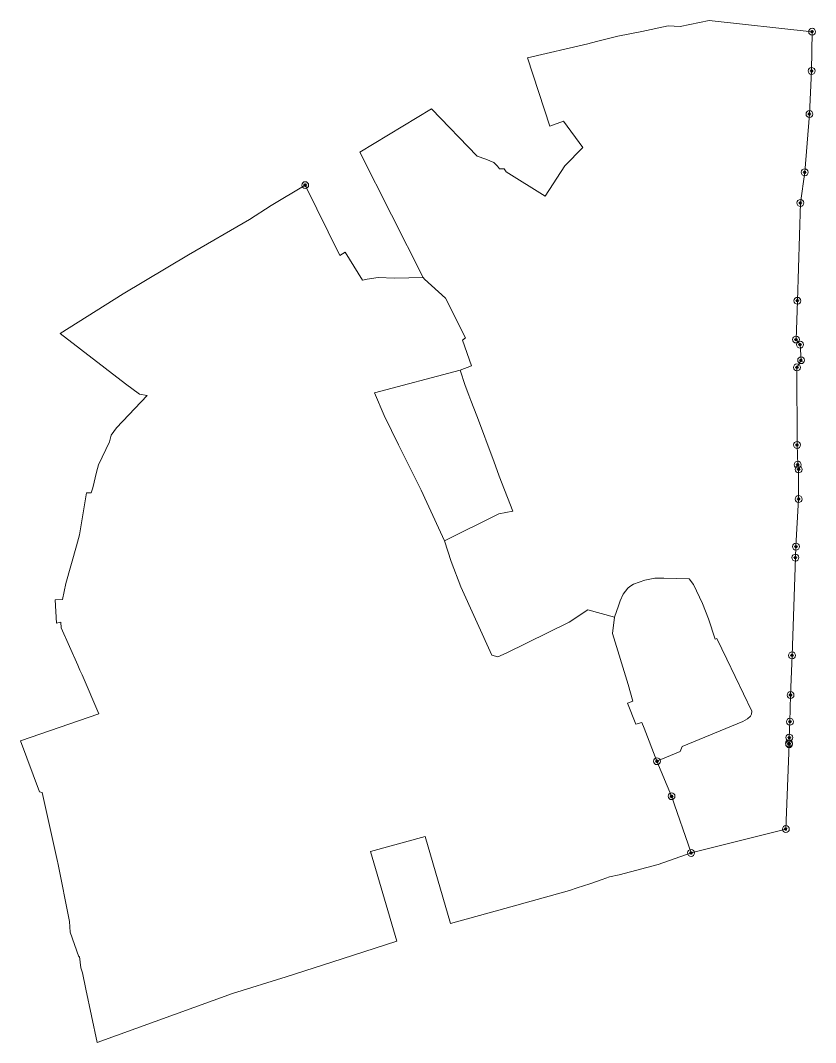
# Model space of a CAD drawing. Header units: millimetres. Extents: x -3245 to 2970, y 1153 to 3965.
# Drawn here: x -1237.2 to -1040.4, y 2788.3 to 3041.5 of the extents above; entities that cross this region are included whole.
import ezdxf

# ---------------------------------------------------------------- set-up
doc = ezdxf.new("R2010")
doc.units = ezdxf.units.MM
doc.layers.add('CIRCULO PI', color=2, linetype='Continuous')

msp = doc.modelspace()

# ---------------------------------------------------------------- linework, layer by layer
at = {"color": 7, "lineweight": 20, "ltscale": 0.5, "flags": 128}
msp.add_lwpolyline([(-1153.2208, 3008.8685), (-1137.5465, 2977.8001), (-1137.1791, 2977.3653), (-1132.0486, 2972.6799), (-1127.1056, 2962.8359), (-1127.7948, 2962.2984), (-1125.5465, 2955.8831), (-1128.4242, 2954.8611), (-1127.1339, 2951.0091), (-1126.2177, 2948.6434), (-1125.7105, 2947.3339), (-1124.2847, 2943.5483), (-1122.8986, 2939.8526), (-1121.4656, 2936.0317), (-1120.0758, 2932.3154), (-1118.7019, 2928.6278), (-1115.3798, 2919.8825), (-1118.8508, 2919.2601), (-1132.2989, 2912.6062), (-1130.6086, 2907.4242), (-1128.1878, 2901.2109), (-1120.5076, 2884.2223), (-1119.0596, 2883.8707), (-1117.0264, 2884.7253), (-1101.3716, 2892.4537), (-1096.8197, 2895.4386), (-1090.1683, 2893.6214), (-1089.2296, 2896.4963), (-1088.7557, 2897.7047), (-1088.0074, 2899.3587), (-1086.891, 2900.8533), (-1086.4208, 2901.2902), (-1085.4843, 2901.8171), (-1082.6593, 2902.8024), (-1080.2275, 2903.3547), (-1077.9499, 2903.3257), (-1071.6906, 2903.161), (-1070.6567, 2901.7171), (-1069.8428, 2900.1906), (-1068.4323, 2897.0343), (-1066.9491, 2893.2513), (-1065.2273, 2888.2311), (-1064.8246, 2888.4025), (-1062.3929, 2883.275), (-1056.2017, 2870.4151), (-1056.2621, 2869.5969), (-1056.4726, 2869.156), (-1057.2328, 2868.4903), (-1058.3736, 2867.8196), (-1073.4334, 2861.6227), (-1073.8931, 2860.3471), (-1079.6811, 2857.9855), (-1076.0639, 2849.3032), (-1071.2412, 2835.2524), (-1047.7613, 2841.1707), (-1046.9468, 2862.1945), (-1046.9654, 2862.4105), (-1046.9054, 2863.8349), (-1046.7401, 2867.7621), (-1046.6046, 2874.3582), (-1046.2361, 2884.1955), (-1045.3994, 2908.419), (-1045.2512, 2911.1374), (-1044.6086, 2922.9233), (-1044.5936, 2930.2602), (-1044.8203, 2931.4263), (-1044.983, 2936.3217), (-1045.0212, 2955.5392), (-1043.9752, 2957.3084), (-1044.2544, 2961.1692), (-1045.2314, 2962.4254), (-1044.9166, 2972.036), (-1044.1545, 2996.2735), (-1043.0855, 3003.8553), (-1041.92, 3018.2869), (-1041.39, 3028.9618), (-1041.2596, 3038.6943), (-1066.7066, 3041.477), (-1073.895, 3039.9883), (-1076.909, 3040.1346), (-1083.4235, 3038.7787), (-1089.3808, 3037.5952), (-1094.6741, 3036.2832), (-1096.7552, 3035.6759), (-1111.7387, 3032.2043), (-1106.1625, 3015.3192), (-1102.8409, 3016.4851), (-1097.9792, 3009.9721), (-1102.4521, 3005.4425), (-1107.3533, 2997.9851), (-1116.9845, 3003.9517), (-1117.505, 3004.6827), (-1118.6454, 3004.7498), (-1119.1504, 3005.3775), (-1120.0439, 3006.3037), (-1122.0024, 3007.1119), (-1124.1401, 3007.8684), (-1135.4838, 3019.6014), (-1153.2208, 3008.8685)], dxfattribs=at)
msp.add_lwpolyline([(-1137.1791, 2977.3653), (-1132.0486, 2972.6799), (-1127.1056, 2962.8359), (-1127.7948, 2962.2984), (-1125.5465, 2955.8831), (-1128.4242, 2954.8611), (-1149.5606, 2949.2519), (-1147.1874, 2943.5763), (-1145.3769, 2939.9018), (-1143.6323, 2936.361), (-1141.7382, 2932.5168), (-1140.1192, 2929.231), (-1138.0784, 2925.0891), (-1136.5988, 2922.0863), (-1132.2989, 2912.6062), (-1130.6086, 2907.4242), (-1128.1878, 2901.2109), (-1120.5076, 2884.2223), (-1119.0596, 2883.8707), (-1117.0264, 2884.7253), (-1101.3716, 2892.4537), (-1096.8197, 2895.4386), (-1090.1683, 2893.6214), (-1090.669, 2889.654), (-1086.7911, 2877.0143), (-1085.6425, 2872.8333), (-1086.9311, 2872.3647), (-1084.8686, 2867.1959), (-1083.3994, 2867.6005), (-1082.8377, 2866.1479), (-1079.6811, 2857.9855), (-1076.0639, 2849.3032), (-1071.2412, 2835.2524), (-1079.3987, 2832.3603), (-1088.985, 2829.8554), (-1091.3803, 2829.3368), (-1092.2887, 2829.0126), (-1093.197, 2828.6884), (-1096.3101, 2827.6439), (-1099.4233, 2826.5994), (-1101.3202, 2825.9629), (-1117.2887, 2821.489), (-1130.755, 2817.7767), (-1137.0149, 2839.3166), (-1150.5756, 2835.6401), (-1144.0305, 2813.4361), (-1157.6246, 2809.0544), (-1171.4638, 2804.5425), (-1184.7379, 2800.4569), (-1218.2158, 2788.285), (-1221.0953, 2801.5032), (-1221.8915, 2805.5977), (-1222.282, 2806.8202), (-1222.6055, 2809.5909), (-1222.8029, 2809.5246), (-1224.9458, 2815.6671), (-1225.0863, 2818.2901), (-1227.9657, 2832.8353), (-1228.0659, 2833.1175), (-1231.8822, 2850.2029), (-1232.5005, 2850.3647), (-1237.2436, 2863.0093), (-1217.8068, 2869.6752), (-1221.9285, 2879.3697), (-1222.5064, 2880.5032), (-1223.0548, 2881.7515), (-1227.1652, 2890.9912), (-1227.2199, 2892.3867), (-1228.2843, 2892.2013), (-1228.668, 2897.9457), (-1226.8386, 2898.0039), (-1226.0251, 2902.0281), (-1223.3286, 2911.338), (-1222.6432, 2914.0948), (-1220.8905, 2924.4506), (-1219.705, 2924.425), (-1219.3118, 2925.7324), (-1218.4559, 2929.553), (-1217.9009, 2931.405), (-1215.2148, 2937.1113), (-1214.8092, 2938.716), (-1213.4432, 2940.5466), (-1205.9141, 2948.5967), (-1207.7416, 2948.9368), (-1211.2451, 2951.4819), (-1227.4379, 2963.9503), (-1211.7998, 2973.7298), (-1195.6532, 2983.4462), (-1180.5212, 2992.1921), (-1175.1629, 2995.6475), (-1166.7496, 3000.6821), (-1158.174, 2983.2862), (-1156.8566, 2984.104), (-1152.5429, 2977.1549), (-1151.4098, 2977.391), (-1148.7117, 2977.7591), (-1144.6563, 2977.6026), (-1137.549, 2977.8)], close=True, dxfattribs=at)
at = {"layer": 'CIRCULO PI', "color": 5, "lineweight": 5}
for centre in [(-1041.2589, 3038.6947), (-1041.39, 3028.9618), (-1041.92, 3018.2869), (-1043.0855, 3003.8553), (-1166.7502, 3000.6817), (-1044.1545, 2996.2735), (-1044.9166, 2972.036), (-1045.2308, 2962.4258), (-1044.2537, 2961.1696), (-1043.9745, 2957.3088), (-1045.0206, 2955.5396), (-1044.983, 2936.3217), (-1044.8197, 2931.4267), (-1044.593, 2930.2606), (-1044.6086, 2922.9233), (-1045.2512, 2911.1374), (-1045.3994, 2908.419), (-1046.2361, 2884.1955), (-1046.6046, 2874.3582), (-1046.7401, 2867.7621), (-1046.9054, 2863.8349), (-1046.9654, 2862.4105), (-1046.9468, 2862.1945), (-1079.6805, 2857.9859), (-1076.0639, 2849.3032), (-1047.7606, 2841.171), (-1071.2405, 2835.2528)]:
    msp.add_circle(centre, 0.85, dxfattribs=at)
at = {"layer": 'CIRCULO PI', "color": 5, "lineweight": 80}
for centre in [(-1041.2596, 3038.6943), (-1041.3906, 3028.9614), (-1041.9207, 3018.2865), (-1043.0862, 3003.855), (-1166.7509, 3000.6813), (-1044.1551, 2996.2731), (-1044.9172, 2972.0356), (-1045.2314, 2962.4254), (-1044.2544, 2961.1692), (-1043.9752, 2957.3084), (-1045.0212, 2955.5392), (-1044.9837, 2936.3213), (-1044.8203, 2931.4263), (-1044.5936, 2930.2602), (-1044.6093, 2922.9229), (-1045.2519, 2911.137), (-1045.4001, 2908.4186), (-1046.2368, 2884.1952), (-1046.6053, 2874.3578), (-1046.7407, 2867.7617), (-1046.906, 2863.8345), (-1046.966, 2862.4101), (-1046.9475, 2862.1941), (-1079.6811, 2857.9855), (-1076.0646, 2849.3028), (-1047.7613, 2841.1707), (-1071.2412, 2835.2524)]:
    msp.add_circle(centre, 0.0536, dxfattribs=at)

doc.saveas('drawing.dxf')
